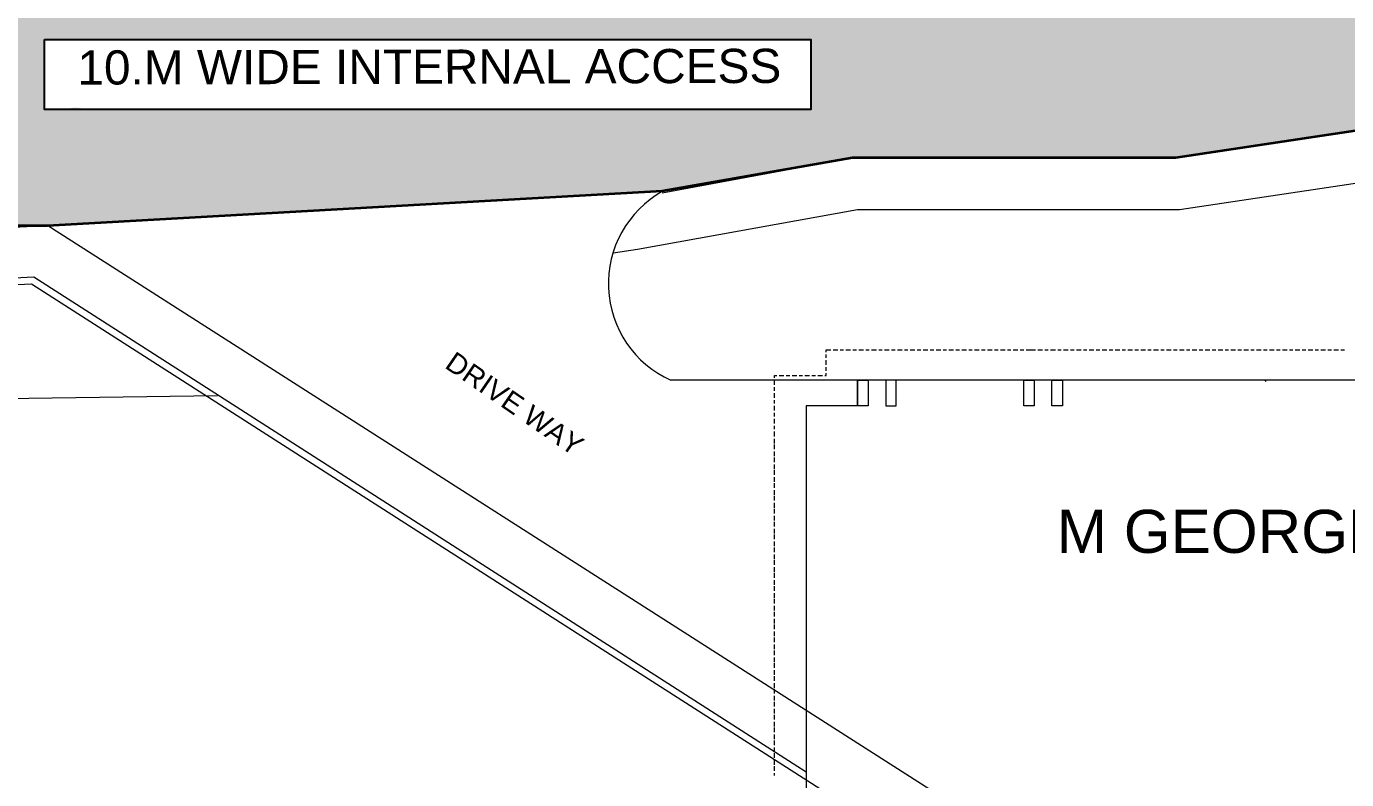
# Model space of a CAD drawing. Header units: inches. Extents: x 1969 to 240164, y 1364 to 46451.
# Drawn here: x 21421 to 25267, y 21732 to 23928 of the extents above; entities that cross this region are included whole.
import ezdxf

# ---------------------------------------------------------------- set-up
doc = ezdxf.new("R2010")
doc.units = ezdxf.units.IN
doc.header["$MEASUREMENT"] = 0
for name, color, linetype in [('PDF_0', 7, 'Continuous'), ('PDF_foot path', 7, 'Continuous'), ('PDF_HAT', 7, 'Continuous'), ('PDF_INTERNAL ROAD', 7, 'Continuous'), ('PDF_RETAINING WALL', 7, 'Continuous'), ('PDF_TEXT', 7, 'Continuous'), ('PDF_TXT', 7, 'Continuous')]:
    doc.layers.add(name, color=color, linetype=linetype)
doc.styles.add('PDF Swiss721BT-LightExtended', font='arial.ttf')

msp = doc.modelspace()

# ---------------------------------------------------------------- hatches: boundary and pattern name
at = {"true_color": 0xfecc66}
h = msp.add_hatch(color=31, dxfattribs=at)
h.dxf.hatch_style = 1
h.paths.add_polyline_path([(40008.3, 27445.2), (39953.1, 27576.4), (40565.8, 27834.4), (40621, 27703.3)])
h.paths.add_polyline_path([(40577.6, 27598.8), (40632.8, 27467.6), (40233.2, 27299.2), (40178, 27430.4)])
edge = h.paths.add_edge_path()
edge.add_line((23706.6, 23889.3), (23706.6, 23685.7))
edge.add_line((23706.6, 23685.7), (21592.3, 23685.7))
edge.add_arc((21564.1, 23607.1), 83.5, 70.25, 109.75)
edge.add_line((21535.9, 23685.7), (21474.3, 23685.7))
edge.add_line((21474.3, 23685.7), (21474.3, 23889.3))
edge.add_line((21474.3, 23889.3), (23706.6, 23889.3))
h.paths.add_polyline_path([(40196.6, 27136.6), (40128.6, 27004), (40083.8, 26760.5), (40108.3, 26579.1), (40179.2, 26411.1), (44054.9, 22879.7), (47494.3, 21707.1), (47774.4, 21648.7), (48167.3, 21655.3), (48593.7, 21785.4), (48790.3, 21898.1), (49229.2, 22267.9), (50678.1, 23493.2), (50859.2, 23699.7), (50983, 23900), (51090.8, 24169.8), (51148, 24487.9), (51993.8, 24488.6), (52290.4, 24048.9), (50849.8, 22717.9), (50714.5, 22526.6), (50622.5, 22254.5), (50606.5, 21925.5), (50606.5, 20998.1), (50696.2, 20675.3), (50766.7, 20544.7), (50964.4, 20319.7), (51058.4, 20250.3), (51196.7, 20206.5), (51389.7, 20233.1), (51523.7, 20325.3), (51622.3, 20503.8), (51622.3, 20773.7), (53221, 20773.7), (53221, 20166.3), (53323.2, 20166.3), (53323.2, 19249.4), (51850.7, 19249.4), (48876.6, 20483.8), (45963.5, 21489.1), (43693.6, 22262.7), (41571.7, 24195.4), (39950.9, 25674.8), (39044.1, 26554.3), (38079.5, 27215.6), (35857, 26162.3), (34994.2, 24093.5), (32860.7, 23926.1), (31214.3, 23858), (28068.1, 23728.3), (26623.6, 23670.7), (26125.1, 23748.9), (24768.5, 23544.4), (23827.6, 23544.4), (23273.3, 23447.3), (21482.5, 23346.7), (20701.9, 23346.7), (19975.8, 23179.6), (18647.9, 23098.7), (18526, 23021.2), (18458.9, 22934.2), (16811.9, 22382), (14065.1, 22382), (10291.7, 22150.2), (10399.9, 23009.2), (14054.9, 23234.2), (16268.8, 23125.1), (16401.4, 23136.9), (16539.8, 23172.8), (17389.5, 23514.9), (18148.7, 23728.4), (18898.7, 23820.5), (19842.9, 23871.6), (20739.4, 24014.8), (22123.3, 24079.5), (22770.9, 24079.5), (23779.9, 24246.6), (24703.7, 24246.6), (25375.2, 24342), (26135.3, 24457.9), (26581.9, 24376.1), (27205.7, 24393.1), (34200.4, 24679.5), (34926.4, 26329.3), (38395.3, 28029.7), (39197.5, 27689.4), (39688.1, 27614.9), (39863, 27631.6), (40107.6, 27695.3), (40153.2, 27713), (40296.7, 27791.6), (40552.7, 27873.4), (40725.6, 27893.1), (40799.6, 27443.2), (40565.9, 27413.6), (40402.5, 27338.4), (40299.1, 27258.4)])

# ---------------------------------------------------------------- linework, layer by layer
at = {"lineweight": 35}
msp.add_lwpolyline([(38079.5, 27215.6), (35857, 26162.3), (34994.2, 24093.5), (32860.7, 23926.1), (31214.3, 23858), (28068.1, 23728.3), (26623.6, 23670.7), (26125.1, 23748.9), (24768.5, 23544.4), (23827.6, 23544.4), (23273.3, 23447.3), (21482.5, 23346.7), (20701.9, 23346.7), (19975.8, 23179.6), (18647.9, 23098.7), (18526, 23021.2), (18458.9, 22934.2), (16811.9, 22382), (14065.1, 22382), (10291.7, 22150.2), (10397.3, 22988.8)], dxfattribs=at)
msp.add_lwpolyline([(38081, 27215.2), (35858.5, 26161.9), (34995.7, 24093.1), (32862.3, 23925.8), (31215.9, 23857.6), (28069.6, 23727.9), (26625.2, 23670.3), (26126.6, 23748.5), (24770, 23544), (23829.2, 23544), (23274.9, 23446.9), (21484, 23346.3), (20703.4, 23346.3), (19977.3, 23179.3), (18649.5, 23098.3), (18527.5, 23020.8), (18460.5, 22933.9), (16813.4, 22381.7), (14066.6, 22381.7), (10293.2, 22149.9), (10398.9, 22988.4)])
msp.add_lwpolyline([(21474.3, 23889.3), (23706.6, 23889.3), (23706.6, 23685.7), (21474.3, 23685.7)], close=True)
at = {"layer": 'PDF_0', "lineweight": 0}
msp.add_lwpolyline([(25029, 22896.4), (25032.5, 22893)], dxfattribs=at)
at = {"layer": 'PDF_foot path', "lineweight": 0}
msp.add_arc((23425.2, 23177.6), 308.5, 119.1744, 245.841, dxfattribs=at)
at = {"layer": 'PDF_HAT', "lineweight": 0}
msp.add_lwpolyline([(26273.2, 21652.2), (26273.2, 22821.4), (26123.2, 22821.4), (26123.2, 22896.4), (25526.7, 22896.4), (24439.3, 22896.4), (23842.8, 22896.4), (23842.8, 22821.4), (23692.8, 22821.4), (23692.8, 21652.2)], dxfattribs=at)
at = {"layer": 'PDF_INTERNAL ROAD', "lineweight": 0}
for points in [[(27299.2, 23697.4), (26532.3, 23673.6), (26126.6, 23748.5), (24770, 23544), (23829.2, 23544), (23273.6, 23441.8)], [(23130.4, 23267.9), (23202, 23278.1), (23842.8, 23394), (24780.2, 23394), (26123.2, 23595.2), (26522.1, 23523.6), (27302.7, 23547.4), (27309.5, 23547.4), (28253.7, 23584.9)], [(24112.1, 21665.8), (21484, 23346.3), (20686.3, 23308.8), (19977.3, 23179.3), (18647.9, 23094.1)], [(23842.8, 22896.4), (23297.4, 22896.4)], [(18484.3, 22797.5), (19053.6, 22351), (19973.9, 22351), (20533, 22831.6), (21978.2, 22852.1)]]:
    msp.add_lwpolyline(points, dxfattribs=at)
at = {"layer": 'PDF_RETAINING WALL', "lineweight": 0}
for points in [[(23692.8, 21754.4), (21443.1, 23196.3), (20703.4, 23158.8), (19994.4, 23029.3), (18460.5, 22933.9)], [(23795.1, 21665.8), (21436.3, 23175.9), (20706.8, 23141.8), (19997.8, 23008.9), (18436.6, 22913.4)]]:
    msp.add_lwpolyline(points, dxfattribs=at)
at = {"layer": 'PDF_TXT', "lineweight": 0}
for points in [[(23750.8, 22978.2), (23750.8, 22985), (23764.4, 22985)], [(23750.8, 22961.1), (23750.8, 22971.4)], [(23771.2, 22985), (23784.9, 22985)], [(23791.7, 22985), (23801.9, 22985)], [(23808.7, 22985), (23822.4, 22985)], [(23829.2, 22985), (23839.4, 22985)], [(23846.2, 22985), (23859.9, 22985)], [(23866.7, 22985), (23876.9, 22985)], [(23883.7, 22985), (23897.4, 22985)], [(23904.2, 22985), (23914.4, 22985)], [(23921.2, 22985), (23934.8, 22985)], [(23941.7, 22985), (23951.9, 22985)], [(23958.7, 22985), (23972.3, 22985)], [(23979.2, 22985), (23989.4, 22985)], [(23996.2, 22985), (24009.8, 22985)], [(24016.7, 22985), (24026.9, 22985)], [(24033.7, 22985), (24047.3, 22985)], [(24054.2, 22985), (24064.4, 22985)], [(24071.2, 22985), (24084.8, 22985)], [(24091.6, 22985), (24101.9, 22985)], [(24108.7, 22985), (24122.3, 22985)], [(24129.1, 22985), (24139.4, 22985)], [(24146.2, 22985), (24159.8, 22985)], [(24166.6, 22985), (24176.9, 22985)], [(24183.7, 22985), (24197.3, 22985)], [(24204.1, 22985), (24214.4, 22985)], [(24221.2, 22985), (24234.8, 22985)], [(24241.6, 22985), (24251.9, 22985)], [(24258.7, 22985), (24272.3, 22985)], [(24279.1, 22985), (24289.4, 22985)], [(24296.2, 22985), (24309.8, 22985)], [(24316.6, 22985), (24326.8, 22985)], [(24333.7, 22985), (24347.3, 22985), (24360.9, 22985)], [(24367.8, 22985), (24381.4, 22985)], [(24388.2, 22985), (24398.4, 22985)], [(24405.2, 22985), (24418.9, 22985)], [(24425.7, 22985), (24435.9, 22985)], [(24442.7, 22985), (24456.4, 22985)], [(24463.2, 22985), (24473.4, 22985)], [(24480.2, 22985), (24493.9, 22985)], [(24500.7, 22985), (24510.9, 22985)], [(24517.7, 22985), (24531.4, 22985)], [(24538.2, 22985), (24548.4, 22985)], [(24555.2, 22985), (24568.9, 22985)], [(24575.7, 22985), (24585.9, 22985)], [(24592.7, 22985), (24606.4, 22985)], [(24613.2, 22985), (24623.4, 22985)], [(24630.2, 22985), (24643.9, 22985)], [(24650.7, 22985), (24660.9, 22985)], [(24667.7, 22985), (24681.4, 22985)], [(24688.2, 22985), (24698.4, 22985)], [(24705.2, 22985), (24718.9, 22985)], [(24725.7, 22985), (24735.9, 22985)], [(24742.7, 22985), (24756.3, 22985)], [(24763.2, 22985), (24773.4, 22985)], [(24780.2, 22985), (24793.8, 22985)], [(24800.7, 22985), (24810.9, 22985)], [(24817.7, 22985), (24831.3, 22985)], [(24838.2, 22985), (24848.4, 22985)], [(24855.2, 22985), (24868.8, 22985)], [(24875.7, 22985), (24885.9, 22985)], [(24892.7, 22985), (24906.3, 22985)], [(24913.1, 22985), (24923.4, 22985)], [(24930.2, 22985), (24943.8, 22985)], [(24950.6, 22985), (24960.9, 22985)], [(24967.7, 22985), (24981.3, 22985)], [(24988.1, 22985), (24998.4, 22985)], [(25005.2, 22985), (25018.8, 22985)], [(25025.6, 22985), (25035.9, 22985)], [(25042.7, 22985), (25056.3, 22985)], [(25063.1, 22985), (25073.4, 22985)], [(25080.2, 22985), (25093.8, 22985)], [(25100.6, 22985), (25110.9, 22985)], [(25117.7, 22985), (25131.3, 22985)], [(25138.1, 22985), (25148.3, 22985)], [(25155.2, 22985), (25168.8, 22985)], [(25175.6, 22985), (25185.8, 22985)], [(25192.7, 22985), (25206.3, 22985)], [(25213.1, 22985), (25223.3, 22985)], [(25230.2, 22985), (25243.8, 22985)], [(25250.6, 22985), (25260.8, 22985)], [(23750.8, 22940.7), (23750.8, 22954.3)], [(23750.8, 22923.6), (23750.8, 22933.9)], [(23600.8, 22903.2), (23600.8, 22910), (23607.6, 22910)], [(23600.8, 22882.7), (23600.8, 22896.4)], [(23614.4, 22910), (23628.1, 22910)], [(23634.9, 22910), (23645.1, 22910)], [(23651.9, 22910), (23665.6, 22910)], [(23672.4, 22910), (23682.6, 22910)], [(23689.4, 22910), (23703.1, 22910)], [(23709.9, 22910), (23720.1, 22910)], [(23726.9, 22910), (23740.6, 22910)], [(23747.4, 22910), (23750.8, 22910), (23750.8, 22916.8)], [(23600.8, 22865.7), (23600.8, 22875.9)], [(23600.8, 22845.2), (23600.8, 22858.9)], [(23600.8, 22828.2), (23600.8, 22838.4)], [(23600.8, 22807.7), (23600.8, 22821.4)], [(23600.8, 22790.7), (23600.8, 22800.9)], [(23600.8, 22770.2), (23600.8, 22783.9)], [(23600.8, 22753.2), (23600.8, 22763.4)], [(23600.8, 22732.7), (23600.8, 22746.4)], [(23600.8, 22712.3), (23600.8, 22725.9)], [(23600.8, 22695.3), (23600.8, 22708.9)], [(23600.8, 22674.8), (23600.8, 22688.4)], [(23600.8, 22657.8), (23600.8, 22671.4)], [(23600.8, 22637.3), (23600.8, 22650.9)], [(23600.8, 22620.3), (23600.8, 22633.9)], [(23600.8, 22599.8), (23600.8, 22613.4)], [(23600.8, 22582.8), (23600.8, 22596.4)], [(23600.8, 22562.3), (23600.8, 22575.9)], [(23600.8, 22545.3), (23600.8, 22558.9)], [(23600.8, 22524.8), (23600.8, 22538.5)], [(23600.8, 22507.8), (23600.8, 22521.4)], [(23600.8, 22487.3), (23600.8, 22501)], [(23600.8, 22470.3), (23600.8, 22483.9)], [(23600.8, 22449.8), (23600.8, 22463.5)], [(23600.8, 22432.8), (23600.8, 22446.4)], [(23600.8, 22412.3), (23600.8, 22426)], [(23600.8, 22395.3), (23600.8, 22408.9)], [(23600.8, 22374.8), (23600.8, 22388.5)], [(23600.8, 22357.8), (23600.8, 22371.4)], [(23600.8, 22337.3), (23600.8, 22351)], [(23600.8, 22320.3), (23600.8, 22333.9)], [(23600.8, 22299.8), (23600.8, 22313.5)], [(23600.8, 22282.8), (23600.8, 22296.4)], [(23600.8, 22262.3), (23600.8, 22276)], [(23600.8, 22245.3), (23600.8, 22258.9)], [(23600.8, 22224.9), (23600.8, 22238.5)], [(23600.8, 22207.8), (23600.8, 22221.4)], [(23600.8, 22187.4), (23600.8, 22201)], [(23600.8, 22170.3), (23600.8, 22183.9)], [(23600.8, 22149.9), (23600.8, 22163.5)], [(23600.8, 22132.8), (23600.8, 22146.5)], [(23600.8, 22112.4), (23600.8, 22126)], [(23600.8, 22095.3), (23600.8, 22109)], [(23600.8, 22074.9), (23600.8, 22088.5)], [(23600.8, 22057.8), (23600.8, 22071.5)], [(23600.8, 22037.4), (23600.8, 22051)], [(23600.8, 22020.3), (23600.8, 22034)], [(23600.8, 21999.9), (23600.8, 22013.5)], [(23600.8, 21982.8), (23600.8, 21996.5)], [(23600.8, 21962.4), (23600.8, 21976)], [(23600.8, 21945.3), (23600.8, 21959)], [(23600.8, 21924.9), (23600.8, 21938.5)], [(23600.8, 21907.8), (23600.8, 21921.5)], [(23600.8, 21887.4), (23600.8, 21901)], [(23600.8, 21870.3), (23600.8, 21884)], [(23600.8, 21849.9), (23600.8, 21863.5)], [(23600.8, 21832.8), (23600.8, 21846.5)], [(23600.8, 21812.4), (23600.8, 21826)], [(23600.8, 21795.4), (23600.8, 21809)], [(23600.8, 21774.9), (23600.8, 21788.5)], [(23600.8, 21757.9), (23600.8, 21771.5)], [(23600.8, 21744.2), (23600.8, 21751)]]:
    msp.add_lwpolyline(points, dxfattribs=at)
for points in [[(23842.8, 22896.4), (23873.5, 22896.4), (23873.5, 22821.4), (23842.8, 22821.4)], [(23924.6, 22821.4), (23955.3, 22821.4), (23955.3, 22896.4), (23924.6, 22896.4)], [(24326.8, 22896.4), (24357.5, 22896.4), (24357.5, 22821.4), (24326.8, 22821.4)], [(24408.7, 22896.4), (24439.3, 22896.4), (24439.3, 22821.4), (24408.7, 22821.4)], [(22060.1, 22777.1), (22060.1, 22777.1), (22060.1, 22777.1)]]:
    msp.add_lwpolyline(points, close=True, dxfattribs=at)

# ---------------------------------------------------------------- texts
at = {"layer": 'PDF_TEXT', "attachment_point": 4, "style": 'PDF Swiss721BT-LightExtended'}
for s, insert, char_height, rotation in [('10.M WIDE INTERNAL ACCESS', (21569.8, 23806.9), 99.699, 0.139), ('DRIVE WAY', (22653.6, 22958.8), 58.91, 325.4534)]:
    msp.add_mtext(s, dxfattribs=dict(at, insert=insert, char_height=char_height, rotation=rotation))
at = {"layer": 'PDF_TEXT', "insert": (24423.3, 22454.9), "char_height": 125.622, "attachment_point": 4, "style": 'PDF Swiss721BT-LightExtended'}
msp.add_mtext('M GEORGE BLOCK', dxfattribs=at)

doc.saveas('drawing.dxf')
